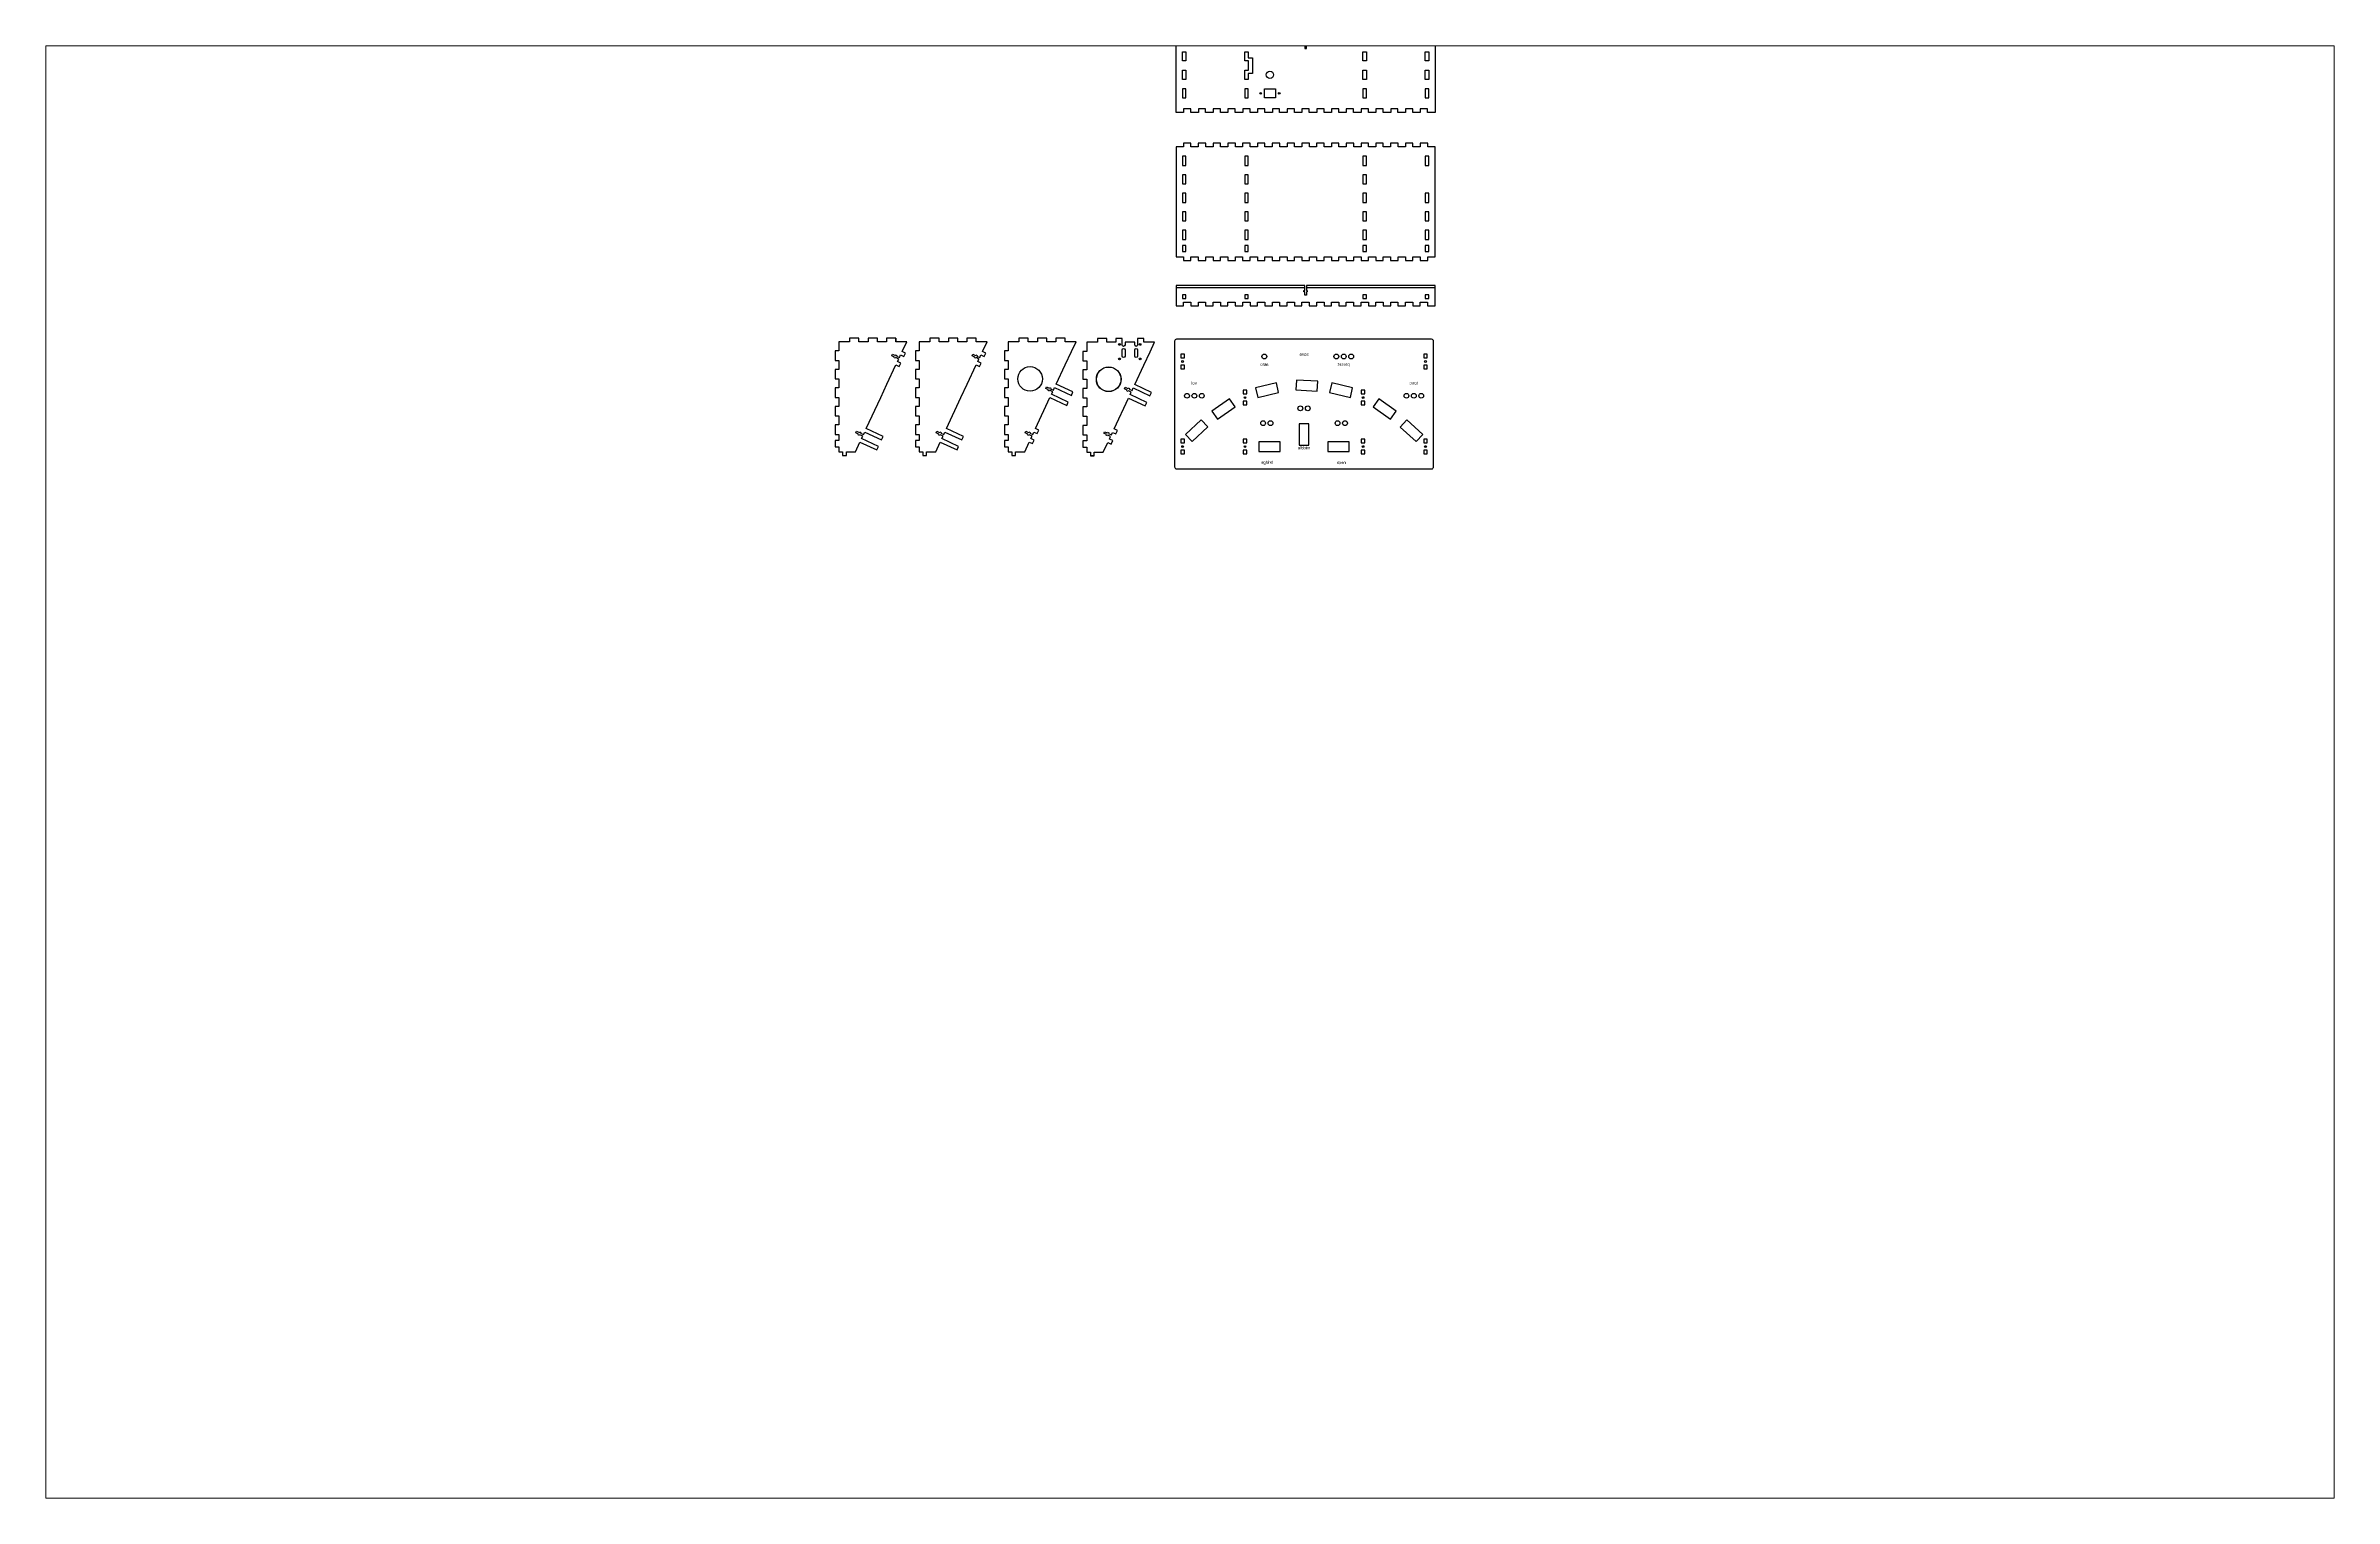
# Paper-space layout 'Sheet1' of a CAD drawing. Header units: millimetres. Extents: x 40 to 364, y 26 to 231.
# The model-space entities are those that its viewports show. They can reach past a viewport. Long polylines and large blocks are cut down to what shows.
import ezdxf
from ezdxf.enums import TextEntityAlignment as Align

# ---------------------------------------------------------------- set-up
doc = ezdxf.new("R2010")
doc.units = ezdxf.units.MM
doc.layers.add('Holes', color=1, linetype='Continuous')
doc.layers.add('text', color=5, linetype='Continuous')
doc.styles.get("Standard").update_dxf_attribs({"font": 'Arial.ttf'})

msp = doc.modelspace()

# ---------------------------------------------------------------- linework, layer by layer
for points in [[(644.1, 650.4), (644.1, 647.6), (644.1, 642.5), (642.9, 642.5), (642.9, 640.3), (644.1, 640.3), (644.1, 635.3), (646.9, 635.3), (646.9, 640.3), (648.2, 640.3), (648.2, 642.5), (646.9, 642.5), (646.9, 647.6), (646.9, 650.4), (855.6, 650.4), (855.6, 531.5), (843.4, 531.5), (843.4, 537.5), (831.6, 537.5), (831.6, 531.5), (819.4, 531.5), (819.4, 537.5), (807.6, 537.5), (807.6, 531.5), (795.4, 531.5), (795.4, 537.5), (783.6, 537.5), (783.6, 531.5), (771.4, 531.5), (771.4, 537.5), (759.6, 537.5), (759.6, 531.5), (747.4, 531.5), (747.4, 537.5), (735.6, 537.5), (735.6, 531.5), (723.4, 531.5), (723.4, 537.5), (711.6, 537.5), (711.6, 531.5), (699.4, 531.5), (699.4, 537.5), (687.6, 537.5), (687.6, 531.5), (675.4, 531.5), (675.4, 537.5), (663.6, 537.5), (663.6, 531.5), (651.4, 531.5), (651.4, 537.5), (639.6, 537.5), (639.6, 531.5), (627.4, 531.5), (627.4, 537.5), (615.6, 537.5), (615.6, 531.5), (603.4, 531.5), (603.4, 537.5), (591.6, 537.5), (591.6, 531.5), (579.4, 531.5), (579.4, 537.5), (567.6, 537.5), (567.6, 531.5), (555.4, 531.5), (555.4, 537.5), (543.6, 537.5), (543.6, 531.5), (531.4, 531.5), (531.4, 537.5), (519.6, 537.5), (519.6, 531.5), (507.4, 531.5), (507.4, 537.5), (495.6, 537.5), (495.6, 531.5), (483.4, 531.5), (483.4, 537.5), (471.6, 537.5), (471.6, 531.5), (459.4, 531.5), (459.4, 537.5), (447.6, 537.5), (447.6, 531.5), (435.4, 531.5), (435.4, 650.4)], [(843.6, 475.8), (843.6, 481.8), (831.4, 481.8), (831.4, 475.8), (819.6, 475.8), (819.6, 481.8), (807.4, 481.8), (807.4, 475.8), (795.6, 475.8), (795.6, 481.8), (783.4, 481.8), (783.4, 475.8), (771.6, 475.8), (771.6, 481.8), (759.4, 481.8), (759.4, 475.8), (747.6, 475.8), (747.6, 481.8), (735.4, 481.8), (735.4, 475.8), (723.6, 475.8), (723.6, 481.8), (711.4, 481.8), (711.4, 475.8), (699.6, 475.8), (699.6, 481.8), (687.4, 481.8), (687.4, 475.8), (675.6, 475.8), (675.6, 481.8), (663.4, 481.8), (663.4, 475.8), (651.6, 475.8), (651.6, 481.8), (639.4, 481.8), (639.4, 475.8), (627.6, 475.8), (627.6, 481.8), (615.4, 481.8), (615.4, 475.8), (603.6, 475.8), (603.6, 481.8), (591.4, 481.8), (591.4, 475.8), (579.6, 475.8), (579.6, 481.8), (567.4, 481.8), (567.4, 475.8), (555.6, 475.8), (555.6, 481.8), (543.4, 481.8), (543.4, 475.8), (531.6, 475.8), (531.6, 481.8), (519.4, 481.8), (519.4, 475.8), (507.6, 475.8), (507.6, 481.8), (495.4, 481.8), (495.4, 475.8), (483.6, 475.8), (483.6, 481.8), (471.4, 481.8), (471.4, 475.8), (459.6, 475.8), (459.6, 481.8), (447.4, 481.8), (447.4, 475.8), (435.4, 475.8), (435.4, 297.3), (447.4, 297.3), (447.4, 291.3), (459.6, 291.3), (459.6, 297.3), (471.4, 297.3), (471.4, 291.3), (483.6, 291.3), (483.6, 297.3), (495.4, 297.3), (495.4, 291.3), (507.6, 291.3), (507.6, 297.3), (519.4, 297.3), (519.4, 291.3), (531.6, 291.3), (531.6, 297.3), (543.4, 297.3), (543.4, 291.3), (555.6, 291.3), (555.6, 297.3), (567.4, 297.3), (567.4, 291.3), (579.6, 291.3), (579.6, 297.3), (591.4, 297.3), (591.4, 291.3), (603.6, 291.3), (603.6, 297.3), (615.4, 297.3), (615.4, 291.3), (627.6, 291.3), (627.6, 297.3), (639.4, 297.3), (639.4, 291.3), (651.6, 291.3), (651.6, 297.3), (663.4, 297.3), (663.4, 291.3), (675.6, 291.3), (675.6, 297.3), (687.4, 297.3), (687.4, 291.3), (699.6, 291.3), (699.6, 297.3), (711.4, 297.3), (711.4, 291.3), (723.6, 291.3), (723.6, 297.3), (735.4, 297.3), (735.4, 291.3), (747.6, 291.3), (747.6, 297.3), (759.4, 297.3), (759.4, 291.3), (771.6, 291.3), (771.6, 297.3), (783.4, 297.3), (783.4, 291.3), (795.6, 291.3), (795.6, 297.3), (807.4, 297.3), (807.4, 291.3), (819.6, 291.3), (819.6, 297.3), (831.4, 297.3), (831.4, 291.3), (843.6, 291.3), (843.6, 297.3), (855.6, 297.3), (855.6, 475.8)], [(644.1, 242.7), (644.1, 247.8), (644.1, 250.7), (435.4, 250.7), (435.4, 217.7), (447.6, 217.7), (447.6, 223.7), (459.4, 223.7), (459.4, 217.7), (471.6, 217.7), (471.6, 223.7), (483.4, 223.7), (483.4, 217.7), (495.6, 217.7), (495.6, 223.7), (507.4, 223.7), (507.4, 217.7), (519.6, 217.7), (519.6, 223.7), (531.4, 223.7), (531.4, 217.7), (543.6, 217.7), (543.6, 223.7), (555.4, 223.7), (555.4, 217.7), (567.6, 217.7), (567.6, 223.7), (579.4, 223.7), (579.4, 217.7), (591.6, 217.7), (591.6, 223.7), (603.4, 223.7), (603.4, 217.7), (615.6, 217.7), (615.6, 223.7), (627.4, 223.7), (627.4, 217.7), (639.6, 217.7), (639.6, 223.7), (651.4, 223.7), (651.4, 217.7), (663.6, 217.7), (663.6, 223.7), (675.4, 223.7), (675.4, 217.7), (687.6, 217.7), (687.6, 223.7), (699.4, 223.7), (699.4, 217.7), (711.6, 217.7), (711.6, 223.7), (723.4, 223.7), (723.4, 217.7), (735.6, 217.7), (735.6, 223.7), (747.4, 223.7), (747.4, 217.7), (759.6, 217.7), (759.6, 223.7), (771.4, 223.7), (771.4, 217.7), (783.6, 217.7), (783.6, 223.7), (795.4, 223.7), (795.4, 217.7), (807.6, 217.7), (807.6, 223.7), (819.4, 223.7), (819.4, 217.7), (831.6, 217.7), (831.6, 223.7), (843.4, 223.7), (843.4, 217.7), (855.6, 217.7), (855.6, 250.7), (646.9, 250.7), (646.9, 247.8), (646.9, 242.7), (648.2, 242.7), (648.2, 240.5), (646.9, 240.5), (646.9, 235.5), (644.1, 235.5), (644.1, 240.5), (642.9, 240.5), (642.9, 242.7)], [(-94.2, 159.7), (-111.6, 159.7), (-111.6, 144.7), (-117.6, 144.7), (-117.6, 129.5), (-111.6, 129.5), (-111.6, 114.7), (-117.6, 114.7), (-117.6, 99.5), (-111.6, 99.5), (-111.6, 84.7), (-117.6, 84.7), (-117.6, 69.5), (-111.6, 69.5), (-111.6, 54.7), (-117.6, 54.7), (-117.6, 39.5), (-111.6, 39.5), (-111.6, 24.7), (-117.6, 24.7), (-117.6, 9.5), (-111.6, 9.5), (-111.6, -0.3), (-117.6, -0.3), (-117.6, -10.5), (-111.6, -10.5), (-111.6, -18.8), (-105.6, -18.8), (-105.6, -24.8), (-99.4, -24.8), (-99.4, -18.8), (-87.5, -18.8), (-84.7, -18.8), (-77.4, -3.1), (-50.2, -15.8), (-47.5, -10.1), (-74.7, 2.5), (-72.8, 6.6), (-77.5, 8.8), (-78.1, 7.7), (-80.1, 8.6), (-79.5, 9.7), (-84.1, 11.9), (-82.9, 14.4), (-78.4, 12.3), (-77.8, 13.4), (-75.8, 12.5), (-76.4, 11.4), (-71.6, 9.2), (-69.7, 13.2), (-42.6, 0.6), (-39.9, 6.2), (-67.1, 18.9), (-43.7, 69.1), (-33.6, 90.8), (-19, 122), (-13.6, 119.5), (-11, 125.1), (-16.4, 127.6), (-14.5, 131.7), (-19.2, 133.9), (-19.7, 132.8), (-21.7, 133.7), (-21.2, 134.8), (-25.7, 136.9), (-24.6, 139.5), (-20, 137.4), (-19.5, 138.5), (-17.5, 137.6), (-18, 136.4), (-13.3, 134.2), (-11.4, 138.3), (-6, 135.8), (-3.4, 141.4), (-8.8, 143.9), (-1.4, 159.7), (-19, 159.7), (-19, 165.7), (-34.2, 165.7), (-34.2, 159.7), (-49, 159.7), (-49, 165.7), (-64.2, 165.7), (-64.2, 159.7), (-79, 159.7), (-79, 165.7), (-94.2, 165.7)], [(36.1, 159.7), (18.6, 159.7), (18.6, 144.7), (12.6, 144.7), (12.6, 129.5), (18.6, 129.5), (18.6, 114.7), (12.6, 114.7), (12.6, 99.5), (18.6, 99.5), (18.6, 84.7), (12.6, 84.7), (12.6, 69.5), (18.6, 69.5), (18.6, 54.7), (12.6, 54.7), (12.6, 39.5), (18.6, 39.5), (18.6, 24.7), (12.6, 24.7), (12.6, 9.5), (18.6, 9.5), (18.6, -0.3), (12.6, -0.3), (12.6, -10.5), (18.6, -10.5), (18.6, -18.8), (24.6, -18.8), (24.6, -24.8), (30.8, -24.8), (30.8, -18.8), (42.7, -18.8), (45.5, -18.8), (52.9, -3.1), (80.1, -15.8), (82.7, -10.1), (55.5, 2.5), (57.4, 6.6), (52.7, 8.8), (52.2, 7.7), (50.2, 8.6), (50.7, 9.7), (46.2, 11.9), (47.3, 14.4), (51.9, 12.3), (52.4, 13.4), (54.4, 12.5), (53.9, 11.4), (58.6, 9.2), (60.5, 13.2), (87.7, 0.6), (90.3, 6.2), (63.1, 18.9), (86.5, 69.1), (96.7, 90.8), (111.2, 122), (116.6, 119.5), (119.3, 125.1), (113.8, 127.6), (115.7, 131.7), (111, 133.9), (110.5, 132.8), (108.5, 133.7), (109, 134.8), (104.5, 136.9), (105.7, 139.5), (110.2, 137.4), (110.7, 138.5), (112.7, 137.6), (112.2, 136.4), (116.9, 134.2), (118.8, 138.3), (124.2, 135.8), (126.9, 141.4), (121.4, 143.9), (128.8, 159.7), (111.3, 159.7), (111.3, 165.7), (96.1, 165.7), (96.1, 159.7), (81.3, 159.7), (81.3, 165.7), (66.1, 165.7), (66.1, 159.7), (51.3, 159.7), (51.3, 165.7), (36.1, 165.7)], [(175.1, -24.8), (175.1, -18.8), (187, -18.8), (189.8, -18.8), (197.2, -3.1), (202.6, -5.6), (205.2, 0), (199.8, 2.5), (201.7, 6.6), (197, 8.8), (196.5, 7.7), (194.5, 8.6), (195, 9.7), (190.5, 11.9), (191.6, 14.4), (196.2, 12.3), (196.7, 13.4), (198.7, 12.5), (198.2, 11.4), (202.9, 9.2), (204.8, 13.2), (210.2, 10.7), (212.8, 16.3), (207.4, 18.9), (230.8, 69), (258, 56.3), (260.6, 61.9), (233.4, 74.6), (235.3, 78.7), (230.6, 80.9), (230.1, 79.7), (228.1, 80.7), (228.6, 81.8), (224.1, 83.9), (225.2, 86.5), (229.8, 84.3), (230.3, 85.5), (232.3, 84.5), (231.8, 83.4), (236.5, 81.2), (238.4, 85.3), (265.6, 72.6), (268.2, 78.2), (241, 90.9), (255.5, 122.1), (265.7, 143.8), (273.1, 159.7), (255.6, 159.7), (255.6, 165.7), (240.4, 165.7), (240.4, 159.7), (225.6, 159.7), (225.6, 165.7), (210.4, 165.7), (210.4, 159.7), (195.6, 159.7), (195.6, 165.7), (180.4, 165.7), (180.4, 159.7), (162.9, 159.7), (162.9, 144.7), (156.9, 144.7), (156.9, 129.5), (162.9, 129.5), (162.9, 114.7), (156.9, 114.7), (156.9, 99.5), (162.9, 99.5), (162.9, 84.7), (156.9, 84.7), (156.9, 69.5), (162.9, 69.5), (162.9, 54.7), (156.9, 54.7), (156.9, 39.5), (162.9, 39.5), (162.9, 24.7), (156.9, 24.7), (156.9, 9.5), (162.9, 9.5), (162.9, -0.3), (156.9, -0.3), (156.9, -10.5), (162.9, -10.5), (162.9, -18.8), (168.9, -18.8), (168.9, -24.8), (175.1, -24.8)]]:
    msp.add_lwpolyline(points, close=True)
for points in [[(-19.1, 165.6), (-19.1, 159.6)], [(-105.5, -24.7), (-99.5, -24.7)], [(302.4, -25.2), (296.6, -25.2)]]:
    msp.add_lwpolyline(points)
msp.add_lwpolyline([(302.6, -25.3), (302.6, -19.4), (314.5, -19.4), (317.4, -19.4), (324.7, -3.7), (330.1, -6.2), (332.7, -0.6), (327.3, 1.9), (329.2, 6), (324.5, 8.2), (324, 7.1), (322, 8), (322.5, 9.1), (318, 11.2), (319.1, 13.8), (323.7, 11.7), (324.2, 12.8), (326.2, 11.9), (325.7, 10.7), (330.4, 8.5), (332.3, 12.6), (337.7, 10.1), (340.3, 15.7), (334.9, 18.2), (358.3, 68.4), (385.5, 55.7), (388.1, 61.3), (360.9, 74), (362.8, 78), (358.1, 80.2), (357.6, 79.1), (355.6, 80), (356.1, 81.2), (351.6, 83.3), (352.7, 85.8), (357.3, 83.7), (357.8, 84.8), (359.8, 83.9), (359.3, 82.8), (364, 80.6), (365.9, 84.7), (393.1, 72), (395.7, 77.6), (368.5, 90.3), (383.1, 121.5), (393.2, 143.2), (400.6, 159.1), (383.1, 159.1), (383.1, 165.1), (373.3, 165.1), (373.1, 165.1), (373.1, 160.5), (373.1, 154.5, -1), (368.3, 154.5), (368.3, 159.1), (367.5, 159.1), (353.5, 159.1), (352.6, 159.1), (352.6, 154.5, -1), (347.8, 154.5), (347.8, 160.5), (347.8, 165.1), (337.9, 165.1), (337.9, 159.1), (323.1, 159.1), (323.1, 165.1), (307.9, 165.1), (307.9, 159.1), (290.4, 159.1), (290.4, 144.1), (284.4, 144.1), (284.4, 128.9), (290.4, 128.9), (290.4, 114.1), (284.4, 114.1), (284.4, 98.9), (290.4, 98.9), (290.4, 84.1), (284.4, 84.1), (284.4, 68.9), (290.4, 68.9), (290.4, 54.1), (284.4, 54.1), (284.4, 38.9), (290.4, 38.9), (290.4, 24.1), (284.4, 24.1), (284.4, 8.9), (290.4, 8.9), (290.4, -0.9), (284.4, -0.9), (284.4, -11.1), (290.4, -11.1), (290.4, -19.4), (296.4, -19.4), (296.4, -25.4), (302.5, -25.4)], format="xyb")
msp.add_lwpolyline([(436, -46.4), (850, -46.4, 0.414214), (853.1, -43.3), (853.1, 160.7, 0.414214), (850, 163.8), (436, 163.8, 0.414214), (432.9, 160.7), (432.9, -43.3, 0.414214)], format="xyb", close=True)
at = {"layer": 'Holes'}
msp.add_line((552.7, 600.1), (552.7, 600.1), dxfattribs=at)
msp.add_line((552.7, 600.1), (552.7, 600.1), dxfattribs=at)
msp.add_line((552.7, 600.1), (552.7, 600.1), dxfattribs=at)
msp.add_line((552.7, 600.1), (552.7, 600.1), dxfattribs=at)
msp.add_line((552.7, 600.1), (552.7, 600.1), dxfattribs=at)
msp.add_line((552.7, 600.1), (552.7, 600.1), dxfattribs=at)
msp.add_line((552.7, 600.1), (552.7, 600.1), dxfattribs=at)
msp.add_line((552.7, 600.1), (552.7, 600.1), dxfattribs=at)
msp.add_line((552.7, 600.1), (552.7, 600.1), dxfattribs=at)
msp.add_line((552.7, 600.1), (552.7, 600.1), dxfattribs=at)
msp.add_line((552.7, 600.1), (552.7, 600.1), dxfattribs=at)
msp.add_line((552.7, 600.1), (552.7, 600.1), dxfattribs=at)
msp.add_line((552.7, 600.1), (552.7, 600.1), dxfattribs=at)
msp.add_line((552.7, 600.1), (552.7, 600.1), dxfattribs=at)
msp.add_line((552.7, 600.1), (552.7, 600.1), dxfattribs=at)
msp.add_line((552.7, 600.1), (552.7, 600.1), dxfattribs=at)
msp.add_line((552.7, 600.1), (552.7, 600.1), dxfattribs=at)
msp.add_line((552.7, 600.1), (552.7, 600.1), dxfattribs=at)
msp.add_line((552.7, 600.1), (552.7, 600.1), dxfattribs=at)
msp.add_line((552.7, 600.1), (552.7, 600.1), dxfattribs=at)
msp.add_line((552.7, 600.1), (552.7, 600.1), dxfattribs=at)
msp.add_line((552.7, 600.1), (552.7, 600.1), dxfattribs=at)
msp.add_line((552.7, 600.1), (552.7, 600.1), dxfattribs=at)
msp.add_line((552.7, 600.1), (552.7, 600.1), dxfattribs=at)
msp.add_line((552.7, 600.1), (552.7, 600.1), dxfattribs=at)
msp.add_line((552.7, 600.1), (552.7, 600.1), dxfattribs=at)
msp.add_line((552.7, 600.1), (552.7, 600.1), dxfattribs=at)
msp.add_line((552.7, 600.1), (552.7, 600.1), dxfattribs=at)
msp.add_line((552.7, 600.1), (552.7, 600.1), dxfattribs=at)
msp.add_line((552.7, 600.1), (552.7, 600.1), dxfattribs=at)
for points in [[(445.6, 615.2), (445.6, 630), (451.4, 630), (451.4, 615.2)], [(451.4, 585.2), (445.6, 585.2), (445.6, 600), (451.4, 600)], [(546.8, 600), (552.8, 600), (552.8, 615.2), (546.8, 615.2), (546.8, 630), (552.6, 630), (552.6, 620.2), (559.6, 620.2), (559.6, 594.9), (552.6, 594.9), (552.6, 585.2), (546.8, 585.2)], [(738.4, 615.2), (738.4, 630), (744.2, 630), (744.2, 615.2)], [(744.2, 600), (744.2, 585.2), (738.4, 585.2), (738.4, 600)], [(845.4, 615.2), (839.6, 615.2), (839.6, 630), (845.4, 630)], [(845.4, 600), (845.4, 585.2), (839.6, 585.2), (839.6, 600)], [(445.6, 555.2), (451.4, 555.2), (451.4, 570), (445.6, 570)], [(546.8, 570), (546.8, 555.2), (552.6, 555.2), (552.6, 570)], [(578.8, 555.4), (578.8, 569.7), (596.6, 569.7), (596.6, 555.4)], [(738.4, 555.2), (744.2, 555.2), (744.2, 570), (738.4, 570)], [(839.6, 555.2), (845.4, 555.2), (845.4, 570), (839.6, 570)], [(445.6, 460.6), (445.6, 445.8), (451.4, 445.8), (451.4, 460.6)], [(546.8, 460.6), (546.8, 445.8), (552.6, 445.8), (552.6, 460.6)], [(738.4, 460.6), (738.4, 445.8), (744.2, 445.8), (744.2, 460.6)], [(839.6, 460.6), (839.6, 445.8), (845.4, 445.8), (845.4, 460.6)], [(445.6, 430.6), (445.6, 415.8), (451.4, 415.8), (451.4, 430.6)], [(546.8, 430.6), (546.8, 415.8), (552.6, 415.8), (552.6, 430.6)], [(738.4, 430.6), (738.4, 415.8), (744.2, 415.8), (744.2, 430.6)], [(445.6, 400.6), (445.6, 385.8), (451.4, 385.8), (451.4, 400.6)], [(546.8, 400.6), (546.8, 385.8), (552.6, 385.8), (552.6, 400.6)], [(738.4, 400.6), (738.4, 385.8), (744.2, 385.8), (744.2, 400.6)], [(839.6, 400.6), (839.6, 385.8), (845.4, 385.8), (845.4, 400.6)], [(445.6, 370.6), (445.6, 355.8), (451.4, 355.8), (451.4, 370.6)], [(445.6, 340.6), (445.6, 325.8), (451.4, 325.8), (451.4, 340.6)], [(546.8, 370.6), (546.8, 355.8), (552.6, 355.8), (552.6, 370.6)], [(546.8, 340.6), (546.8, 325.8), (552.6, 325.8), (552.6, 340.6)], [(738.4, 370.6), (738.4, 355.8), (744.2, 355.8), (744.2, 370.6)], [(738.4, 340.6), (738.4, 325.8), (744.2, 325.8), (744.2, 340.6)], [(839.6, 370.6), (839.6, 355.8), (845.4, 355.8), (845.4, 370.6)], [(839.6, 340.6), (839.6, 325.8), (845.4, 325.8), (845.4, 340.6)], [(445.6, 315.6), (445.6, 305.8), (451.4, 305.8), (451.4, 315.6)], [(546.8, 315.6), (546.8, 305.8), (552.6, 305.8), (552.6, 315.6)], [(738.4, 315.6), (738.4, 305.8), (744.2, 305.8), (744.2, 315.6)], [(839.6, 315.6), (839.6, 305.8), (845.4, 305.8), (845.4, 315.6)], [(451.4, 229.9), (451.4, 235.7), (445.6, 235.7), (445.6, 229.9)], [(546.8, 235.7), (546.8, 229.9), (552.6, 229.9), (552.6, 235.7)], [(744.2, 229.9), (744.2, 235.7), (738.4, 235.7), (738.4, 229.9)], [(845.4, 229.9), (845.4, 235.7), (839.6, 235.7), (839.6, 229.9)], [(448.9, 133.8), (448.9, 139.6), (443.1, 139.6), (443.1, 133.8)], [(448.9, 115.8), (448.9, 121.6), (443.1, 121.6), (443.1, 115.8)], [(842.9, 133.8), (842.9, 139.6), (837.1, 139.6), (837.1, 133.8)], [(842.9, 115.8), (842.9, 121.6), (837.1, 121.6), (837.1, 115.8)], [(550.1, 75.3), (550.1, 81.1), (544.3, 81.1), (544.3, 75.3)], [(601.7, 77.4), (598.1, 92.8), (564.2, 84.9), (567.8, 69.5)], [(664.5, 79.7), (665.3, 95.5), (630.5, 97.3), (629.7, 81.5)], [(688, 92.9), (684.3, 77.6), (718.1, 69.4), (721.8, 84.7)], [(741.7, 75.3), (741.7, 81.1), (735.9, 81.1), (735.9, 75.3)], [(493.4, 47.2), (502.4, 34.2), (531, 54), (522, 67)], [(550.1, 57.3), (550.1, 63.1), (544.3, 63.1), (544.3, 57.3)], [(741.7, 57.3), (741.7, 63.1), (735.9, 63.1), (735.9, 57.3)], [(783.5, 34.1), (792.6, 47.1), (764.1, 67), (755, 54.1)], [(443.1, 1.6), (443.1, -4.2), (448.9, -4.2), (448.9, 1.6)], [(486.7, 21.6), (475.9, 33.1), (450.5, 9.3), (461.3, -2.2)], [(550.1, -4.2), (550.1, 1.6), (544.3, 1.6), (544.3, -4.2)], [(635.1, -8.2), (650.9, -8.2), (650.9, 26.6), (635.1, 26.6)], [(741.7, -4.2), (741.7, 1.6), (735.9, 1.6), (735.9, -4.2)], [(809.8, 33), (799.2, 21.3), (824.9, -2.2), (835.6, 9.5)], [(842.9, -4.2), (842.9, 1.6), (837.1, 1.6), (837.1, -4.2)], [(443.1, -16.4), (443.1, -22.2), (448.9, -22.2), (448.9, -16.4)], [(550.1, -22.2), (550.1, -16.4), (544.3, -16.4), (544.3, -22.2)], [(604.5, -18.2), (604.5, -2.4), (569.7, -2.4), (569.7, -18.2)], [(681.5, -2.4), (681.5, -18.2), (716.3, -18.2), (716.3, -2.4)], [(741.7, -22.2), (741.7, -16.4), (735.9, -16.4), (735.9, -22.2)], [(842.9, -22.2), (842.9, -16.4), (837.1, -16.4), (837.1, -22.2)]]:
    msp.add_lwpolyline(points, close=True, dxfattribs=at)
at = {"layer": 'Holes', "extrusion": (0, 0, -1)}
msp.add_lwpolyline([(-347.8, 142.5), (-347.8, 146.5, 1), (-352.6, 146.5), (-352.6, 142.5), (-352.6, 136.5, 1), (-347.8, 136.5)], format="xyb", close=True, dxfattribs=at)
at = {"layer": 'Holes'}
msp.add_lwpolyline([(373.1, 142.5), (373.1, 136.5, -1), (368.3, 136.5), (368.3, 142.5), (368.3, 146.5, -1), (373.1, 146.5)], format="xyb", close=True, dxfattribs=at)
for centre, radius in [((587.7, 592.6), 5.9), ((572.7, 562.6), 1.4), ((602.7, 562.6), 1.4), ((343.6, 155.3), 1.4), ((377.1, 155.3), 1.4), ((198.6, 99.4), 19.9), ((326.1, 98.8), 20), ((326.1, 98.8), 19.9), ((343.6, 131.9), 1.4), ((377.1, 131.9), 1.4), ((446, 127.7), 1.4), ((578.6, 135.7), 3.9), ((695.4, 135.7), 3.9), ((707.4, 135.7), 3.9), ((719.4, 135.7), 3.9), ((840, 127.7), 1.4), ((453.1, 72.1), 3.9), ((465.1, 72.1), 3.9), ((477.1, 72.1), 3.9), ((809.1, 72.1), 3.9), ((821.1, 72.1), 3.9), ((833.1, 72.1), 3.9), ((547.2, 69.2), 1.4), ((637, 51.7), 3.9), ((649, 51.7), 3.9), ((738.8, 69.2), 1.4), ((576.6, 27.7), 3.9), ((588.6, 27.7), 3.9), ((697.4, 27.7), 3.9), ((709.4, 27.7), 3.9), ((446, -10.3), 1.4), ((547.2, -10.3), 1.4), ((738.8, -10.3), 1.4), ((840, -10.3), 1.4)]:
    msp.add_circle(centre, radius, dxfattribs=at)
at = {"layer": 'text'}
for p, q in [((435.5, 647.6), (435.4, 647.6)), ((435.5, 647.6), (644, 647.6)), ((435.5, 647.6), (644, 647.6)), ((435.5, 647.6), (644, 647.6)), ((644, 647.6), (644.1, 647.6)), ((647, 647.6), (646.9, 647.6)), ((647, 647.6), (855.5, 647.6)), ((855.5, 647.6), (855.6, 647.6)), ((435.5, 247.8), (435.4, 247.8)), ((435.5, 247.8), (644, 247.8)), ((435.5, 247.8), (644, 247.8)), ((435.5, 247.8), (644, 247.8)), ((435.5, 247.8), (644, 247.8)), ((435.5, 247.8), (644, 247.8)), ((435.5, 247.8), (644, 247.8)), ((435.5, 247.8), (644, 247.8)), ((435.5, 247.8), (644, 247.8)), ((435.5, 247.8), (644, 247.8)), ((435.5, 247.8), (644, 247.8)), ((435.5, 247.8), (644, 247.8)), ((435.5, 247.8), (644, 247.8)), ((435.5, 247.8), (644, 247.8)), ((435.5, 247.8), (644, 247.8)), ((435.5, 247.8), (644, 247.8)), ((435.5, 247.8), (644, 247.8)), ((435.5, 247.8), (644, 247.8)), ((435.5, 247.8), (644, 247.8)), ((435.5, 247.8), (644, 247.8)), ((435.5, 247.8), (644, 247.8)), ((435.5, 247.8), (644, 247.8)), ((435.5, 247.8), (644, 247.8)), ((435.5, 247.8), (644, 247.8)), ((435.5, 247.8), (644, 247.8)), ((435.5, 247.8), (644, 247.8)), ((435.5, 247.8), (644, 247.8)), ((435.5, 247.8), (644, 247.8)), ((644, 247.8), (644.1, 247.8)), ((647, 247.8), (646.9, 247.8)), ((647, 247.8), (855.5, 247.8)), ((647, 247.8), (855.5, 247.8)), ((647, 247.8), (855.5, 247.8)), ((647, 247.8), (855.5, 247.8)), ((647, 247.8), (855.5, 247.8)), ((647, 247.8), (855.5, 247.8)), ((647, 247.8), (855.5, 247.8)), ((647, 247.8), (855.5, 247.8)), ((647, 247.8), (855.5, 247.8)), ((647, 247.8), (855.5, 247.8)), ((647, 247.8), (855.5, 247.8)), ((647, 247.8), (855.5, 247.8)), ((647, 247.8), (855.5, 247.8)), ((647, 247.8), (855.5, 247.8)), ((647, 247.8), (855.5, 247.8)), ((647, 247.8), (855.5, 247.8)), ((647, 247.8), (855.5, 247.8)), ((647, 247.8), (855.5, 247.8)), ((647, 247.8), (855.5, 247.8)), ((647, 247.8), (855.5, 247.8)), ((647, 247.8), (855.5, 247.8)), ((647, 247.8), (855.5, 247.8)), ((647, 247.8), (855.5, 247.8)), ((647, 247.8), (855.5, 247.8)), ((647, 247.8), (855.5, 247.8)), ((647, 247.8), (855.5, 247.8)), ((647, 247.8), (855.5, 247.8)), ((855.5, 247.8), (855.6, 247.8))]:
    msp.add_line(p, q, dxfattribs=at)

# ---------------------------------------------------------------- texts
at = {"layer": 'text', "text_generation_flag": 4}
for s, p in [('auto', (578.6, 119.1)), ('save', (643, 135.7)), ('preset', (707.4, 119.1)), ('vol', (464.8, 88.7)), ('tone', (820.7, 88.7)), ('bridge', (582.9, -39.8)), ('middle', (643, -16.3)), ('neck', (703.4, -40.3))]:
    msp.add_text(s, height=5, rotation=180, dxfattribs=at).set_placement(p, align=Align.BOTTOM_CENTER)

psp = doc.layouts.new('Sheet1')

# ---------------------------------------------------------------- viewports
at = {"layer": '0'}
psp.add_viewport(center=(202.5, 128.5), size=(324, 205.6), view_center_point=(458, -538.14), view_height=2355.7467, dxfattribs=at)

doc.saveas('drawing.dxf')
